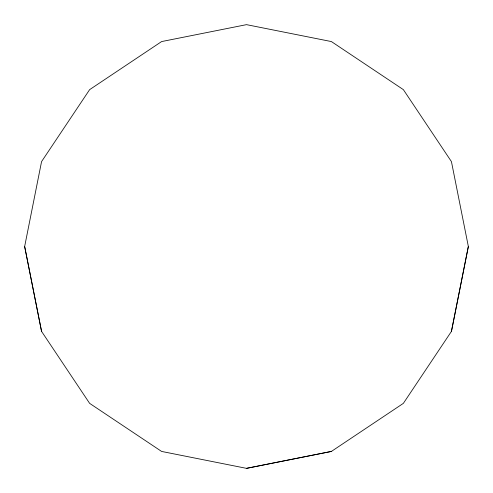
<?xml version="1.0" encoding="UTF-8"?>
<svg xmlns="http://www.w3.org/2000/svg" width="493" height="493" viewBox="0 0 493 493"><rect width="100%" height="100%" fill="white"/><g stroke="black" fill="none" stroke-linecap="round" stroke-linejoin="round"><path stroke-width="0.74" d="M24.656 246.5L41.56 161.605L89.64 89.64L161.612 41.566L246.5 24.65L331.395 41.566L403.366 89.64L451.44 161.612L468.35 246.5L451.44 331.395L403.36 403.36L331.388 451.434L246.5 468.35L161.605 451.434L89.634 403.36L41.56 331.388L24.65 246.5L41.566 331.395M451.434 331.388L468.344 246.5M246.5 468.35L331.388 451.434"/></g></svg>
